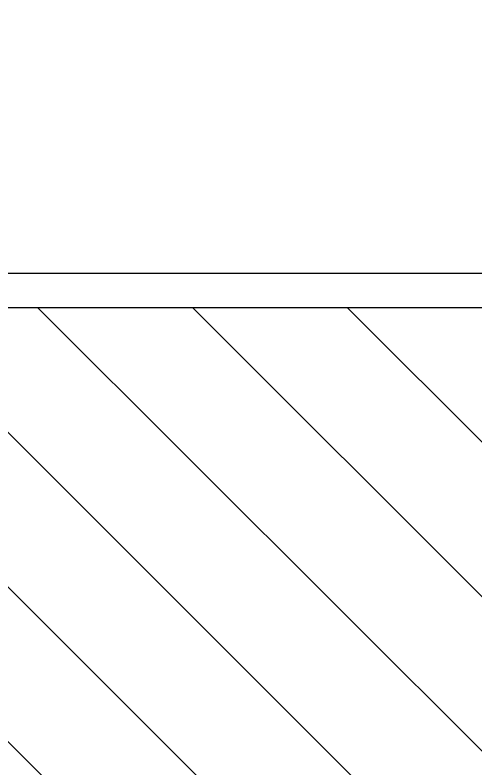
# Model space of a CAD drawing. Header units: millimetres. Extents: x 5622 to 8918, y 2044 to 6634.
# Drawn here: x 7387.66 to 7401, y 2897.48 to 2919.35 of the extents above; entities that cross this region are included whole.
import ezdxf

# ---------------------------------------------------------------- set-up
doc = ezdxf.new("R2010")
doc.units = ezdxf.units.MM
doc.linetypes.add('NASCOSTA', pattern=[9.525, 6.35, -3.175])
doc.layers.add('DS_ST_quote 1_50', color=7, linetype='Continuous')
for name, color, linetype, lineweight in [('F_ARREDI', 7, 'Continuous', 5), ('F_MULTI laminato CERA', 124, 'Continuous', 5), ('F_MULTI laminato OPACO_retino', 1, 'Continuous', 5), ('F_Proiezioni', 253, 'NASCOSTA', 9)]:
    doc.layers.add(name, color=color, linetype=linetype, lineweight=lineweight)
doc.styles.add('ARIAL', font='arial.ttf')
doc.dimstyles.new('ISO-100', dxfattribs={"dimtxt": 100, "dimasz": 5, "dimexe": 0.25, "dimexo": 6, "dimgap": 6, "dimtad": 1, "dimtxsty": 'ARIAL', "dimblk": 'ARCHTICK', "dimcen": 2.5, "dimdle": 15, "dimse1": 1, "dimse2": 1, "dimclrd": 256, "dimclre": 256, "dimclrt": 256, "dimadec": 0, "dimazin": 0, "dimtfac": 1, "dimtmove": 0, "dimatfit": 3, "dimldrblk": 'ARCHTICK', "dimfxl": 1, "dimlwd": -1, "dimlwe": -1, "dimarcsym": 0})

# ---------------------------------------------------------------- blocks, each defined once
blk = doc.blocks.new('MOBILE_ingresso-living_rev.01_pianta')
at = {"layer": 'F_MULTI laminato OPACO_retino', "transparency": 33554687}
h = blk.add_hatch(dxfattribs=at)
h.set_pattern_fill('ANSI31', color=256)
h.set_pattern_definition([(45, (1e-10, -553.4697), (-2.245064, 2.245064), [])])
h.paths.add_polyline_path([(2589.767, -10906.34), (2571.767, -10906.34), (2571.767, -11356.34), (2589.767, -11356.34)])
at = {"layer": 'F_MULTI laminato CERA', "transparency": 33554687}
blk.add_lwpolyline([(2570.767, -10922.84), (2007.767, -10922.84), (2007.767, -11333.34), (2570.767, -11333.34)], close=True, dxfattribs=at)
at = {"layer": 'F_MULTI laminato OPACO_retino', "transparency": 33554687}
blk.add_line((2571.767, -10947.84), (2571.767, -10957.84), dxfattribs=at)
blk.add_lwpolyline([(2589.767, -10906.34), (2571.767, -10906.34), (2571.767, -11356.34), (2589.767, -11356.34)], close=True, dxfattribs=at)
at = {"layer": 'F_Proiezioni'}
blk.add_arc((2571.767, -10898.84), 450, 270, 0, dxfattribs=at)
blk = doc.blocks.new('_ArchTick')
at = {"color": 0, "linetype": 'ByBlock', "const_width": 0.15}
blk.add_lwpolyline([(-0.5, -0.5), (0.5, 0.5)], dxfattribs=at)
blk = doc.blocks.new('*D20')
at = {"layer": 'Defpoints', "color": 0, "transparency": 16777216}
for p in [(6998.848, 2911.851), (7445.348, 2911.851), (7445.348, 2668.181)]:
    blk.add_point(p, dxfattribs=at)
at = {"layer": 'DS_ST_quote 1_50', "transparency": 16777216}
blk.add_line((6983.848, 2668.181), (7460.348, 2668.181), dxfattribs=at)
at = {"layer": 'DS_ST_quote 1_50', "transparency": 16777216, "xscale": 5, "yscale": 5, "zscale": 5, "rotation": 180}
blk.add_blockref('_ArchTick', (6998.848, 2668.181), dxfattribs=at)
at = {"layer": 'DS_ST_quote 1_50', "transparency": 16777216, "xscale": 5, "yscale": 5, "zscale": 5}
blk.add_blockref('_ArchTick', (7445.348, 2668.181), dxfattribs=at)
at = {"layer": 'DS_ST_quote 1_50', "transparency": 16777216, "insert": (7222.098, 2734.277), "char_height": 100, "attachment_point": 5, "style": 'ARIAL'}
blk.add_mtext('446,5', dxfattribs=at)

msp = doc.modelspace()

# ---------------------------------------------------------------- block references
at = {"layer": 'F_ARREDI', "rotation": 270}
msp.add_blockref('MOBILE_ingresso-living_rev.01_pianta', (18350.188, 5482.618), dxfattribs=at)

# ---------------------------------------------------------------- dimensions: what is measured, and where the dimension line sits
at = {"layer": 'DS_ST_quote 1_50', "color": 4}
dim = msp.add_linear_dim(base=(7445.348, 2668.181), p1=(6998.848, 2911.851), p2=(7445.348, 2911.851), dimstyle='ISO-100', dxfattribs=at)
dim.commit()
dim.dimension.update_dxf_attribs({"geometry": '*D20', "text_midpoint": (7222.098, 2734.277)})

doc.saveas('drawing.dxf')
